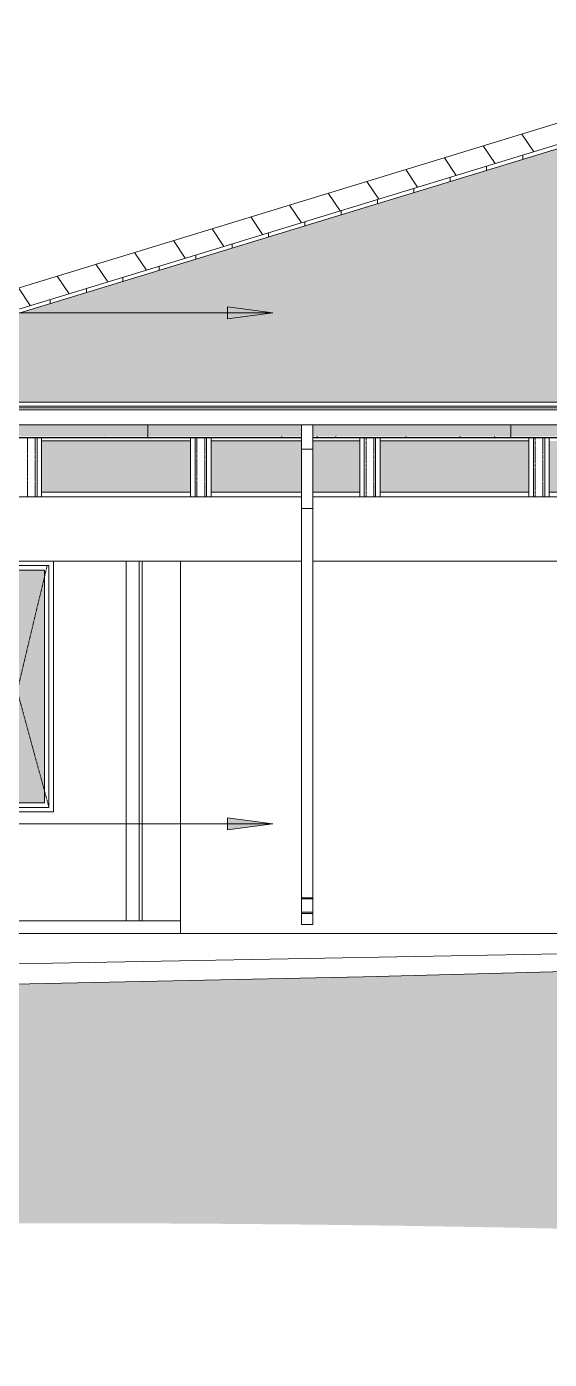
# Model space of a CAD drawing. Header units: millimetres. Extents: x -35517 to 139323, y -3702 to 5999.
# Drawn here: x -28991 to -25536, y -2902 to 5915 of the extents above; entities that cross this region are included whole.
import ezdxf

# ---------------------------------------------------------------- set-up
doc = ezdxf.new("R2010")
doc.units = ezdxf.units.MM
doc.linetypes.add('Dash', pattern=[6.35, 3.175, -3.175])
doc.linetypes.add('Hidden', pattern=[7.14375, 4.7625, -2.38125])
for name, color, linetype, lineweight in [('A-CLNG', 13, 'Continuous', 9), ('A-CLNG-PATT', 13, 'Continuous', 9), ('A-DETL-GENF', 92, 'Continuous', 5), ('A-DETL-THIN', 151, 'Continuous', 5), ('A-FLOR', 192, 'Continuous', 9), ('A-GENM', 13, 'Continuous', 5), ('A-GLAZ', 151, 'Continuous', 5), ('A-GLAZ-CURT', 52, 'Continuous', 5), ('A-GLAZ-CWMG', 51, 'Continuous', 5), ('A-GLAZ-HDLN', 1, 'Dash', 9), ('A-ROOF', 132, 'Continuous', 9), ('A-ROOF-OTLN', 132, 'Continuous', 5), ('A-ROOF-PATT', 132, 'Continuous', 9), ('A-WALL', 113, 'Continuous', 9), ('C-TOPO', 7, 'Continuous', 5), ('G-ANNO-TEXT', 231, 'Continuous', 5), ('I-WALL', 2, 'Continuous', 9), ('S-COLS', 52, 'Continuous', 5)]:
    doc.layers.add(name, color=color, linetype=linetype, lineweight=lineweight)

# ---------------------------------------------------------------- blocks, each defined once
blk = doc.blocks.new('Column Steel Square Hollow Sections - 75x75-1394927-GENERAL NORTH ELEVATION')
at = {"layer": 'S-COLS', "linetype": 'Hidden'}
for p, q in [((-30156.1, 3195), (-30156.1, 2805)), ((-30105.1, 2805), (-30105.1, 3195))]:
    blk.add_line(p, q, dxfattribs=at)
blk = doc.blocks.new('Column Steel Square Hollow Sections - 75x75-V128-GENERAL NORTH ELEVATION')
at = {"layer": 'S-COLS', "linetype": 'Hidden'}
for p, q in [((-23392.7, 3195.3), (-23392.7, 2805)), ((-23341.7, 2805), (-23341.7, 3195.3))]:
    blk.add_line(p, q, dxfattribs=at)
blk = doc.blocks.new('FP_144-GENERAL NORTH ELEVATION')
at = {"layer": 'A-ROOF-OTLN'}
for p, q in [((-31121.1, 3195), (-27173.6, 3195)), ((-27098.6, 3195), (-17362.1, 3195))]:
    blk.add_line(p, q, dxfattribs=at)
at = {"layer": 'A-ROOF-PATT', "lineweight": 5}
for p, q in [((-31127.8, 3197), (-27173.6, 3197)), ((-28948.9, 3193.9), (-28949, 3193.8)), ((-28948.7, 3193.9), (-28948.9, 3193.9)), ((-28948.5, 3193.9), (-28948.7, 3193.9)), ((-28948.3, 3194), (-28948.5, 3193.9)), ((-28948.1, 3194.1), (-28948.3, 3194)), ((-28947.9, 3194.1), (-28948.1, 3194.1)), ((-28947.8, 3194.2), (-28947.9, 3194.1)), ((-28947.6, 3194.3), (-28947.8, 3194.2)), ((-28947.4, 3194.4), (-28947.6, 3194.3)), ((-28947.2, 3194.6), (-28947.4, 3194.4)), ((-28947, 3194.7), (-28947.2, 3194.6)), ((-28946.8, 3194.8), (-28947, 3194.7)), ((-28946.7, 3195), (-28946.8, 3194.8)), ((-28770.7, 3193.9), (-28737.2, 3193.9)), ((-28479.6, 3204.2), (-28479.8, 3204.5)), ((-28479.5, 3203.9), (-28479.6, 3204.2)), ((-28465.9, 3193.9), (-28432.4, 3193.9)), ((-28357.3, 3195.8), (-28357.5, 3196.1)), ((-28357.1, 3195.6), (-28357.3, 3195.8)), ((-28356.9, 3195.4), (-28357.1, 3195.6)), ((-28356.7, 3195.2), (-28356.9, 3195.4)), ((-28356.5, 3195.1), (-28356.7, 3195.2)), ((-28356.3, 3194.9), (-28356.5, 3195.1)), ((-28356.1, 3194.7), (-28356.3, 3194.9)), ((-28356, 3194.6), (-28356.1, 3194.7)), ((-28355.8, 3194.5), (-28356, 3194.6)), ((-28355.6, 3194.4), (-28355.8, 3194.5)), ((-28355.4, 3194.2), (-28355.6, 3194.4)), ((-28355.2, 3194.1), (-28355.4, 3194.2)), ((-28355, 3194.1), (-28355.2, 3194.1)), ((-28354.8, 3194), (-28355, 3194.1)), ((-28354.6, 3193.9), (-28354.8, 3194)), ((-28354.4, 3193.9), (-28354.6, 3193.9)), ((-28354.2, 3193.9), (-28354.4, 3193.9)), ((-28354, 3193.8), (-28354.2, 3193.9)), ((-28192.1, 3197), (-28192.1, 3204.5)), ((-28161.1, 3193.9), (-28127.6, 3193.9)), ((-27551.5, 3193.9), (-27518, 3193.9)), ((-27306.4, 3204.1), (-27306.6, 3204.5)), ((-27306.2, 3203.8), (-27306.4, 3204.1)), ((-27306, 3203.4), (-27306.2, 3203.8)), ((-27305.8, 3203), (-27306, 3203.4)), ((-27305.7, 3202.6), (-27305.8, 3203)), ((-27305.5, 3202.3), (-27305.7, 3202.6)), ((-27305.3, 3201.9), (-27305.5, 3202.3)), ((-27305.1, 3201.6), (-27305.3, 3201.9)), ((-27304.9, 3201.2), (-27305.1, 3201.6)), ((-27304.7, 3200.9), (-27304.9, 3201.2)), ((-27304.5, 3200.5), (-27304.7, 3200.9)), ((-27304.3, 3200.2), (-27304.5, 3200.5)), ((-27304.1, 3199.8), (-27304.3, 3200.2)), ((-27303.9, 3199.5), (-27304.1, 3199.8)), ((-27303.7, 3199.2), (-27303.9, 3199.5)), ((-27303.6, 3198.8), (-27303.7, 3199.2)), ((-27303.4, 3198.5), (-27303.6, 3198.8)), ((-27303.2, 3198.2), (-27303.4, 3198.5)), ((-27303, 3197.9), (-27303.2, 3198.2)), ((-27302.8, 3197.6), (-27303, 3197.9)), ((-27302.6, 3197.4), (-27302.8, 3197.6)), ((-27302.4, 3197.1), (-27302.6, 3197.4)), ((-27302.2, 3196.8), (-27302.4, 3197.1)), ((-27302, 3196.6), (-27302.2, 3196.8)), ((-27301.8, 3196.3), (-27302, 3196.6)), ((-27301.6, 3196.1), (-27301.8, 3196.3)), ((-27301.4, 3195.9), (-27301.6, 3196.1)), ((-27301.3, 3195.7), (-27301.4, 3195.9)), ((-27301.1, 3195.5), (-27301.3, 3195.7)), ((-27300.9, 3195.3), (-27301.1, 3195.5)), ((-27300.7, 3195.1), (-27300.9, 3195.3)), ((-27300.5, 3194.9), (-27300.7, 3195.1)), ((-27300.3, 3194.8), (-27300.5, 3194.9)), ((-27300.1, 3194.6), (-27300.3, 3194.8)), ((-27299.9, 3194.5), (-27300.1, 3194.6)), ((-27299.7, 3194.4), (-27299.9, 3194.5)), ((-27299.5, 3194.2), (-27299.7, 3194.4)), ((-27299.3, 3194.2), (-27299.5, 3194.2)), ((-27299.1, 3194.1), (-27299.3, 3194.2)), ((-27299, 3194), (-27299.1, 3194.1)), ((-27298.8, 3193.9), (-27299, 3194)), ((-27298.6, 3193.9), (-27298.8, 3193.9)), ((-27298.4, 3193.9), (-27298.6, 3193.9)), ((-27298.2, 3193.8), (-27298.4, 3193.9)), ((-27246.7, 3193.9), (-27213.2, 3193.9)), ((-27098.6, 3197), (-17362.1, 3197)), ((-27071.8, 3204.1), (-27072, 3204.5)), ((-27071.6, 3203.8), (-27071.8, 3204.1)), ((-27071.4, 3203.4), (-27071.6, 3203.8)), ((-27071.2, 3203), (-27071.4, 3203.4)), ((-27071, 3202.7), (-27071.2, 3203)), ((-27070.9, 3202.3), (-27071, 3202.7)), ((-27070.7, 3202), (-27070.9, 3202.3)), ((-27070.5, 3201.6), (-27070.7, 3202)), ((-27070.3, 3201.3), (-27070.5, 3201.6)), ((-27070.1, 3200.9), (-27070.3, 3201.3)), ((-27069.9, 3200.6), (-27070.1, 3200.9)), ((-27069.7, 3200.2), (-27069.9, 3200.6)), ((-27069.5, 3199.9), (-27069.7, 3200.2)), ((-27069.4, 3199.6), (-27069.5, 3199.9)), ((-27069.2, 3199.3), (-27069.4, 3199.6)), ((-27069, 3199), (-27069.2, 3199.3)), ((-27068.8, 3198.6), (-27069, 3199)), ((-27068.6, 3198.3), (-27068.8, 3198.6)), ((-27068.4, 3198), (-27068.6, 3198.3)), ((-27068.2, 3197.8), (-27068.4, 3198)), ((-27068, 3197.5), (-27068.2, 3197.8)), ((-27043.5, 3193.9), (-27010, 3193.9)), ((-26954.5, 3193.9), (-26954.6, 3193.8)), ((-26954.3, 3193.9), (-26954.5, 3193.9)), ((-26954.1, 3193.9), (-26954.3, 3193.9)), ((-26953.9, 3194), (-26954.1, 3193.9)), ((-26953.7, 3194.1), (-26953.9, 3194)), ((-26953.5, 3194.2), (-26953.7, 3194.1)), ((-26953.3, 3194.2), (-26953.5, 3194.2)), ((-26953.1, 3194.4), (-26953.3, 3194.2)), ((-26952.9, 3194.5), (-26953.1, 3194.4)), ((-26952.7, 3194.6), (-26952.9, 3194.5)), ((-26952.5, 3194.8), (-26952.7, 3194.6)), ((-26952.3, 3194.9), (-26952.5, 3194.8)), ((-26952.2, 3195.1), (-26952.3, 3194.9)), ((-26952, 3195.3), (-26952.2, 3195.1)), ((-26951.8, 3195.5), (-26952, 3195.3)), ((-26951.6, 3195.7), (-26951.8, 3195.5)), ((-26951.4, 3195.9), (-26951.6, 3195.7)), ((-26951.2, 3196.1), (-26951.4, 3195.9)), ((-26951, 3196.3), (-26951.2, 3196.1)), ((-26950.8, 3196.6), (-26951, 3196.3)), ((-26950.6, 3196.8), (-26950.8, 3196.6)), ((-26950.4, 3197.1), (-26950.6, 3196.8)), ((-26950.2, 3197.4), (-26950.4, 3197.1)), ((-26950, 3197.6), (-26950.2, 3197.4)), ((-26949.9, 3197.9), (-26950, 3197.6)), ((-26949.7, 3198.2), (-26949.9, 3197.9)), ((-26949.5, 3198.5), (-26949.7, 3198.2)), ((-26949.3, 3198.8), (-26949.5, 3198.5)), ((-26949.1, 3199.2), (-26949.3, 3198.8)), ((-26948.9, 3199.5), (-26949.1, 3199.2)), ((-26948.7, 3199.8), (-26948.9, 3199.5)), ((-26948.5, 3200.2), (-26948.7, 3199.8)), ((-26948.3, 3200.5), (-26948.5, 3200.2)), ((-26948.1, 3200.9), (-26948.3, 3200.5)), ((-26947.9, 3201.2), (-26948.1, 3200.9)), ((-26947.8, 3201.6), (-26947.9, 3201.2)), ((-26947.6, 3201.9), (-26947.8, 3201.6)), ((-26947.4, 3202.3), (-26947.6, 3201.9)), ((-26947.2, 3202.6), (-26947.4, 3202.3)), ((-26947, 3203), (-26947.2, 3202.6)), ((-26946.8, 3203.4), (-26947, 3203)), ((-26946.6, 3203.8), (-26946.8, 3203.4)), ((-26946.4, 3204.1), (-26946.6, 3203.8)), ((-26946.2, 3204.5), (-26946.4, 3204.1)), ((-26535.5, 3193.9), (-26502, 3193.9)), ((-26485.2, 3204.1), (-26485.4, 3204.5)), ((-26485, 3203.8), (-26485.2, 3204.1)), ((-26484.8, 3203.4), (-26485, 3203.8)), ((-26484.6, 3203), (-26484.8, 3203.4)), ((-26484.4, 3202.6), (-26484.6, 3203)), ((-26484.2, 3202.3), (-26484.4, 3202.6)), ((-26484.1, 3201.9), (-26484.2, 3202.3)), ((-26483.9, 3201.6), (-26484.1, 3201.9)), ((-26483.7, 3201.2), (-26483.9, 3201.6)), ((-26483.5, 3200.9), (-26483.7, 3201.2)), ((-26483.3, 3200.5), (-26483.5, 3200.9)), ((-26483.1, 3200.2), (-26483.3, 3200.5)), ((-26482.9, 3199.8), (-26483.1, 3200.2)), ((-26482.7, 3199.5), (-26482.9, 3199.8)), ((-26482.5, 3199.2), (-26482.7, 3199.5)), ((-26482.3, 3198.8), (-26482.5, 3199.2)), ((-26482.1, 3198.5), (-26482.3, 3198.8)), ((-26481.9, 3198.2), (-26482.1, 3198.5)), ((-26481.8, 3197.9), (-26481.9, 3198.2)), ((-26481.6, 3197.6), (-26481.8, 3197.9)), ((-26481.4, 3197.4), (-26481.6, 3197.6)), ((-26481.2, 3197.1), (-26481.4, 3197.4)), ((-26481, 3196.8), (-26481.2, 3197.1)), ((-26480.8, 3196.6), (-26481, 3196.8)), ((-26480.6, 3196.3), (-26480.8, 3196.6)), ((-26480.4, 3196.1), (-26480.6, 3196.3)), ((-26480.2, 3195.9), (-26480.4, 3196.1)), ((-26480, 3195.7), (-26480.2, 3195.9)), ((-26479.8, 3195.5), (-26480, 3195.7)), ((-26479.6, 3195.3), (-26479.8, 3195.5)), ((-26479.5, 3195.1), (-26479.6, 3195.3)), ((-26479.3, 3194.9), (-26479.5, 3195.1)), ((-26479.1, 3194.8), (-26479.3, 3194.9)), ((-26478.9, 3194.6), (-26479.1, 3194.8)), ((-26478.7, 3194.5), (-26478.9, 3194.6)), ((-26478.5, 3194.4), (-26478.7, 3194.5)), ((-26478.3, 3194.2), (-26478.5, 3194.4)), ((-26478.1, 3194.2), (-26478.3, 3194.2)), ((-26477.9, 3194.1), (-26478.1, 3194.2)), ((-26477.7, 3194), (-26477.9, 3194.1)), ((-26477.5, 3193.9), (-26477.7, 3194)), ((-26477.4, 3193.9), (-26477.5, 3193.9)), ((-26477.2, 3193.9), (-26477.4, 3193.9)), ((-26477, 3193.8), (-26477.2, 3193.9)), ((-26230.7, 3193.9), (-26197.2, 3193.9)), ((-26133.2, 3193.9), (-26133.4, 3193.8)), ((-26133, 3193.9), (-26133.2, 3193.9)), ((-26132.8, 3193.9), (-26133, 3193.9)), ((-26132.7, 3194), (-26132.8, 3193.9)), ((-26132.5, 3194.1), (-26132.7, 3194)), ((-26132.3, 3194.2), (-26132.5, 3194.1)), ((-26132.1, 3194.2), (-26132.3, 3194.2)), ((-26131.9, 3194.4), (-26132.1, 3194.2)), ((-26131.7, 3194.5), (-26131.9, 3194.4)), ((-26131.5, 3194.6), (-26131.7, 3194.5)), ((-26131.3, 3194.8), (-26131.5, 3194.6)), ((-26131.1, 3194.9), (-26131.3, 3194.8)), ((-26130.9, 3195.1), (-26131.1, 3194.9)), ((-26130.7, 3195.3), (-26130.9, 3195.1)), ((-26130.5, 3195.5), (-26130.7, 3195.3)), ((-26130.4, 3195.7), (-26130.5, 3195.5)), ((-26130.2, 3195.9), (-26130.4, 3195.7)), ((-26130, 3196.1), (-26130.2, 3195.9)), ((-26129.8, 3196.3), (-26130, 3196.1)), ((-26129.6, 3196.6), (-26129.8, 3196.3)), ((-26129.4, 3196.8), (-26129.6, 3196.6)), ((-26129.2, 3197.1), (-26129.4, 3196.8)), ((-26129, 3197.4), (-26129.2, 3197.1)), ((-26128.8, 3197.6), (-26129, 3197.4)), ((-26128.6, 3197.9), (-26128.8, 3197.6)), ((-26128.4, 3198.2), (-26128.6, 3197.9)), ((-26128.3, 3198.5), (-26128.4, 3198.2)), ((-26128.1, 3198.8), (-26128.3, 3198.5)), ((-26127.9, 3199.2), (-26128.1, 3198.8)), ((-26127.7, 3199.5), (-26127.9, 3199.2)), ((-26127.5, 3199.8), (-26127.7, 3199.5)), ((-26127.3, 3200.2), (-26127.5, 3199.8)), ((-26127.1, 3200.5), (-26127.3, 3200.2)), ((-26126.9, 3200.9), (-26127.1, 3200.5)), ((-26126.7, 3201.2), (-26126.9, 3200.9)), ((-26126.5, 3201.6), (-26126.7, 3201.2)), ((-26126.3, 3201.9), (-26126.5, 3201.6)), ((-26126.1, 3202.3), (-26126.3, 3201.9)), ((-26126, 3202.6), (-26126.1, 3202.3)), ((-26125.8, 3203), (-26126, 3202.6)), ((-26125.6, 3203.4), (-26125.8, 3203)), ((-26125.4, 3203.8), (-26125.6, 3203.4)), ((-26125.2, 3204.1), (-26125.4, 3203.8)), ((-26125, 3204.5), (-26125.2, 3204.1)), ((-25925.9, 3193.9), (-25892.4, 3193.9)), ((-25898.6, 3204.1), (-25898.8, 3204.5)), ((-25898.6, 3193.9), (-25898.8, 3193.8)), ((-25898.4, 3203.8), (-25898.6, 3204.1)), ((-25898.4, 3193.9), (-25898.6, 3193.9)), ((-25898.2, 3203.4), (-25898.4, 3203.8)), ((-25898.2, 3193.9), (-25898.4, 3193.9)), ((-25898, 3203), (-25898.2, 3203.4)), ((-25898.1, 3194), (-25898.2, 3193.9)), ((-25897.9, 3194), (-25898.1, 3194)), ((-25897.8, 3202.6), (-25898, 3203)), ((-25897.7, 3194.1), (-25897.9, 3194)), ((-25897.7, 3202.3), (-25897.8, 3202.6)), ((-25897.5, 3201.9), (-25897.7, 3202.3)), ((-25897.5, 3194.2), (-25897.7, 3194.1)), ((-25897.3, 3201.6), (-25897.5, 3201.9)), ((-25897.3, 3194.3), (-25897.5, 3194.2)), ((-25897.1, 3201.2), (-25897.3, 3201.6)), ((-25897.2, 3194.4), (-25897.3, 3194.3)), ((-25897, 3194.5), (-25897.2, 3194.4)), ((-25896.9, 3200.9), (-25897.1, 3201.2)), ((-25896.7, 3200.5), (-25896.9, 3200.9)), ((-25896.5, 3200.2), (-25896.7, 3200.5)), ((-25896.3, 3199.8), (-25896.5, 3200.2)), ((-25896.1, 3199.5), (-25896.3, 3199.8)), ((-25895.9, 3199.2), (-25896.1, 3199.5)), ((-25895.7, 3198.8), (-25895.9, 3199.2)), ((-25895.5, 3198.5), (-25895.7, 3198.8)), ((-25895.4, 3198.2), (-25895.5, 3198.5)), ((-25895.2, 3197.9), (-25895.4, 3198.2)), ((-25895, 3197.6), (-25895.2, 3197.9)), ((-25894.8, 3197.4), (-25895, 3197.6)), ((-25894.6, 3197.1), (-25894.8, 3197.4)), ((-25894.4, 3196.8), (-25894.6, 3197.1)), ((-25894.2, 3196.6), (-25894.4, 3196.8)), ((-25894, 3196.3), (-25894.2, 3196.6)), ((-25893.8, 3196.1), (-25894, 3196.3)), ((-25893.6, 3195.9), (-25893.8, 3196.1)), ((-25893.4, 3195.7), (-25893.6, 3195.9)), ((-25893.3, 3195.5), (-25893.4, 3195.7)), ((-25893.1, 3195.3), (-25893.3, 3195.5)), ((-25892.9, 3195.1), (-25893.1, 3195.3)), ((-25892.7, 3194.9), (-25892.9, 3195.1)), ((-25892.5, 3194.8), (-25892.7, 3194.9)), ((-25892.3, 3194.6), (-25892.5, 3194.8)), ((-25892.1, 3194.5), (-25892.3, 3194.6)), ((-25891.9, 3194.4), (-25892.1, 3194.5)), ((-25891.7, 3194.2), (-25891.9, 3194.4)), ((-25891.5, 3194.2), (-25891.7, 3194.2)), ((-25891.3, 3194.1), (-25891.5, 3194.2)), ((-25891.1, 3194), (-25891.3, 3194.1)), ((-25891, 3193.9), (-25891.1, 3194)), ((-25890.8, 3193.9), (-25891, 3193.9)), ((-25890.6, 3193.9), (-25890.8, 3193.9)), ((-25890.4, 3193.8), (-25890.6, 3193.9)), ((-25792.1, 3197), (-25792.1, 3204.5))]:
    blk.add_line(p, q, dxfattribs=at)
blk = doc.blocks.new('System Panel - Glazed-1463154-GENERAL NORTH ELEVATION')
at = {"layer": 'A-GLAZ-CURT'}
blk.add_hatch(color=256, dxfattribs=at).paths.add_polyline_path([(-27907.1, 2835), (-27907.1, 3175), (-28892.1, 3175), (-28892.1, 2835), (-28437.3, 2835)])
blk = doc.blocks.new('Rectangular Mullion - 30x75-1463152-GENERAL NORTH ELEVATION')
at = {"layer": 'A-GLAZ-CWMG'}
for p, q in [((-28892.1, 3175), (-28892.1, 3195)), ((-28892.1, 3175), (-27907.1, 3175)), ((-27907.1, 3195), (-27907.1, 3175))]:
    blk.add_line(p, q, dxfattribs=at)
blk = doc.blocks.new('Rectangular Mullion - 30x75-1463153-GENERAL NORTH ELEVATION')
at = {"layer": 'A-GLAZ-CWMG'}
for p, q in [((-28892.1, 2805), (-28892.1, 2835)), ((-27907.1, 2835), (-28892.1, 2835)), ((-27907.1, 2835), (-27907.1, 2805))]:
    blk.add_line(p, q, dxfattribs=at)
blk = doc.blocks.new('Rectangular Mullion - 30x75-1460564-GENERAL NORTH ELEVATION')
at = {"layer": 'A-GLAZ-CWMG'}
for p, q in [((-27907.1, 3195), (-27907.1, 2805)), ((-27877.1, 2805), (-27877.1, 3195))]:
    blk.add_line(p, q, dxfattribs=at)
blk = doc.blocks.new('Rectangular Mullion - 30x75-1460565-GENERAL NORTH ELEVATION')
at = {"layer": 'A-GLAZ-CWMG'}
for p, q in [((-28922.1, 3195), (-28922.1, 2805)), ((-28892.1, 2805), (-28892.1, 3195))]:
    blk.add_line(p, q, dxfattribs=at)
blk = doc.blocks.new('System Panel - Glazed-1394053-GENERAL NORTH ELEVATION')
at = {"layer": 'A-GLAZ-CURT'}
blk.add_hatch(color=256, dxfattribs=at).paths.add_polyline_path([(-25670.9, 2835), (-25670.9, 3175), (-26654, 3175), (-26654, 2835), (-25863, 2835)])
blk = doc.blocks.new('Rectangular Mullion - Sheerclip 15 - 75x50 Aluminium Top and Side A Edge Frame-1394052-GENERAL NORTH ELEVATION')
at = {"layer": 'A-GLAZ-CWMG'}
for p, q in [((-26654, 3175), (-26654, 3195.3)), ((-25670.9, 3175), (-26654, 3175)), ((-25670.9, 3195.3), (-25670.9, 3175))]:
    blk.add_line(p, q, dxfattribs=at)
blk = doc.blocks.new('Rectangular Mullion - Sheerclip 15 - 75x50 Aluminium Top and Side A Edge Frame-1393954-GENERAL NORTH ELEVATION')
at = {"layer": 'A-GLAZ-CWMG'}
for p, q in [((-26654, 2805), (-26654, 2835)), ((-25670.9, 2835), (-26654, 2835)), ((-25670.9, 2835), (-25670.9, 2805))]:
    blk.add_line(p, q, dxfattribs=at)
blk = doc.blocks.new('Rectangular Mullion - Sheerclip 15 - 75x50 Aluminium Bottom Side B Edge Frame-1377129-GENERAL NORTH ELEVATION')
at = {"layer": 'A-GLAZ-CWMG'}
for p, q in [((-25670.9, 3195.3), (-25670.9, 2805)), ((-25640.9, 2805), (-25640.9, 3195.3))]:
    blk.add_line(p, q, dxfattribs=at)
blk = doc.blocks.new('Rectangular Mullion - Sheerclip 15 - 75x50 Aluminium Bottom Side B Edge Frame-1393953-GENERAL NORTH ELEVATION')
at = {"layer": 'A-GLAZ-CWMG'}
for p, q in [((-26684, 2805), (-26684, 3195.3)), ((-26654, 3195.3), (-26654, 2805))]:
    blk.add_line(p, q, dxfattribs=at)
blk = doc.blocks.new('System Panel - Glazed-1394054-GENERAL NORTH ELEVATION')
at = {"layer": 'A-GLAZ-CURT'}
h = blk.add_hatch(color=256, dxfattribs=at)
h.paths.add_polyline_path([(-26789, 2830.5), (-26789, 2830.5), (-26789, 3175), (-27098.6, 3175), (-27098.6, 2835), (-26789, 2835), (-26789, 2833.4)])
h.paths.add_polyline_path([(-27772.1, 2835), (-27173.6, 2835), (-27173.6, 3175), (-27772.1, 3175), (-27772.1, 2997)])
blk = doc.blocks.new('Rectangular Mullion - Sheerclip 15 - 75x50 Aluminium Top and Side A Edge Frame-V156-GENERAL NORTH ELEVATION')
at = {"layer": 'A-GLAZ-CWMG'}
for p, q in [((-27772.1, 3175), (-27772.1, 3195)), ((-27173.6, 3175), (-27772.1, 3175)), ((-26789, 3175), (-27098.6, 3175)), ((-26789, 3195), (-26789, 3175))]:
    blk.add_line(p, q, dxfattribs=at)
blk = doc.blocks.new('Rectangular Mullion - Sheerclip 15 - 75x50 Aluminium Top and Side A Edge Frame-V157-GENERAL NORTH ELEVATION')
at = {"layer": 'A-GLAZ-CWMG'}
for p, q in [((-27772.1, 2805), (-27772.1, 2835)), ((-27173.6, 2835), (-27772.1, 2835)), ((-26789, 2835), (-27098.6, 2835)), ((-26789, 2835), (-26789, 2805))]:
    blk.add_line(p, q, dxfattribs=at)
blk = doc.blocks.new('Rectangular Mullion - Sheerclip 15 - 75x50 Aluminium Bottom Side B Edge Frame-V158-GENERAL NORTH ELEVATION')
at = {"layer": 'A-GLAZ-CWMG'}
for p, q in [((-26789, 3195), (-26789, 2805)), ((-26759, 2805), (-26759, 3195.3))]:
    blk.add_line(p, q, dxfattribs=at)
blk = doc.blocks.new('Rectangular Mullion - Sheerclip 15 - 75x50 Aluminium Bottom Side B Edge Frame-V159-GENERAL NORTH ELEVATION')
at = {"layer": 'A-GLAZ-CWMG'}
for p, q in [((-27802.1, 2805), (-27802.1, 3195)), ((-27772.1, 3195), (-27772.1, 2805))]:
    blk.add_line(p, q, dxfattribs=at)
blk = doc.blocks.new('Downpipe - Downpipe-V171-GENERAL NORTH ELEVATION')
at = {"layer": 'A-GENM'}
for p, q in [((-27173.6, 3119), (-27173.6, 3280.1)), ((-27098.6, 3280.1), (-27098.6, 3119)), ((-27173.6, 3119), (-27098.6, 3119)), ((-27173.6, 2727.6), (-27173.6, 3119)), ((-27098.6, 3119), (-27098.6, 2727.6)), ((-27173.6, 2727.6), (-27098.6, 2727.6)), ((-27173.6, 144.1), (-27173.6, 2727.6)), ((-27098.6, 2727.6), (-27098.6, 144.1)), ((-27173.6, 151.5), (-27098.6, 151.5)), ((-27173.6, 55.9), (-27173.6, 151.5)), ((-27098.6, 144.1), (-27173.6, 144.1)), ((-27098.6, 55.9), (-27098.6, 151.5)), ((-27173.6, 55.9), (-27098.6, 55.9)), ((-27173.6, 48.6), (-27173.6, 55.9)), ((-27098.6, 48.6), (-27173.6, 48.6)), ((-27173.6, -24.4), (-27173.6, 48.6)), ((-27098.6, 55.9), (-27098.6, 48.6)), ((-27098.6, 48.6), (-27098.6, -24.4)), ((-27173.6, -24.4), (-27098.6, -24.4))]:
    blk.add_line(p, q, dxfattribs=at)
blk = doc.blocks.new('Ceilings 2 - Ceilings 2-1432844-GENERAL NORTH ELEVATION')
at = {"layer": 'A-CLNG-PATT'}
h = blk.add_hatch(dxfattribs=at)
h.set_pattern_fill('FP_38', color=256, style=0, pattern_type=2)
h.set_pattern_definition([(0, (-28770.69, 0), (812.8, 203.2), [33.53, -576.07, 33.53, -576.07, -3251.2]), (0, (-28770.69, 0), (812.8, 203.2), [-1219.2, 33.528, -1185.672, 33.528, -576.072, -1422.4]), (0, (-28770.69, 0), (812.8, 203.2), [-3048, 33.53, -372.87, 33.53, -982.47]), (120, (-28465.89, 101.6), (-582.376, 602.305), [33.53, -576.07, 33.53, -3827.27]), (120, (-28465.89, 101.6), (-582.376, 602.305), [-643.13, -576.07, 33.53, -1185.67, -2032]), (120, (-28465.89, 101.6), (-582.376, 602.305), [-2438.4, 33.53, -576.07, 33.53, -1388.87]), (120, (-28465.89, 101.6), (-582.376, 602.305), [-3081.53, -372.87, 33.53, -982.47]), (240, (-28364.29, 508), (-230.424, -805.505), [33.53, -576.07, 33.53, -576.07, -3251.2]), (240, (-28364.29, 508), (-230.424, -805.505), [-1219.2, 33.53, -1185.67, 33.53, -576.07, -1422.4]), (240, (-28364.29, 508), (-230.424, -805.505), [-3048, 33.53, -372.87, 33.53, -982.47])])
h.paths.add_polyline_path([(-26789, 2805), (-26789, 2805), (-26789, 2830.5)])
blk = doc.blocks.new('W-02 900x1660 - 600-1481378-GENERAL NORTH ELEVATION')
at = {"layer": 'A-GLAZ'}
for points in [[(-13164.4, 750), (-13164.4, 2349), (-13434.4, 2349), (-13434.4, 750), (-13313.3, 750)], [(-12924.4, 780), (-12924.4, 2319), (-13104.4, 2319), (-13104.4, 780), (-12991.5, 780)]]:
    blk.add_hatch(color=256, dxfattribs=at).paths.add_polyline_path(points)
for p, q in [((-13434.4, 750), (-13434.4, 2349)), ((-13434.4, 2349), (-13164.4, 2349)), ((-13164.4, 2349), (-13164.4, 750)), ((-13134.4, 750), (-13134.4, 2350)), ((-13134.4, 2350), (-12894.4, 2350)), ((-13104.4, 2319), (-12924.4, 2319)), ((-13104.4, 2319), (-13104.4, 780)), ((-12924.4, 780), (-12924.4, 2319)), ((-12894.4, 2350), (-12894.4, 750)), ((-13164.4, 750), (-13434.4, 750)), ((-12894.4, 750), (-13134.4, 750)), ((-13104.4, 780), (-12924.4, 780))]:
    blk.add_line(p, q, dxfattribs=at)
at = {"layer": 'A-GLAZ-HDLN'}
for p, q in [((-12906.6, 2349), (-13104.4, 1520)), ((-13104.4, 1520), (-12894.4, 750))]:
    blk.add_line(p, q, dxfattribs=at)

msp = doc.modelspace()

# ---------------------------------------------------------------- hatches: boundary and pattern name
at = {"layer": 'A-DETL-GENF'}
h = msp.add_hatch(dxfattribs=at)
h.set_pattern_fill('FP_39', style=0, pattern_type=2)
h.set_pattern_definition([(45, (23690.78, 31918.81), (0, 179.99969), [127.279, -127.279]), (45, (23720.78, 31888.81), (0, 179.99969), [127.279, -127.279]), (45, (23750.78, 31858.81), (0, 179.99969), [127.279, -127.279]), (315, (23780.78, 31858.81), (179.99969, 0), [127.279, -127.279]), (315, (23810.78, 31888.81), (179.99969, 0), [127.279, -127.279]), (315, (23840.78, 31918.81), (179.99969, 0), [127.279, -127.279])])
h.paths.add_polyline_path([(-320.6, -2901.7), (64.7, -2900.8), (523.6, -2898), (833.3, -2895.3), (1216.2, -2890.5), (1598, -2884.4), (1978.4, -2876.7), (2357.2, -2867.6), (2734.3, -2856.9), (3109.4, -2844.7), (3482.3, -2830.7), (3852.9, -2815), (4220.9, -2797.5), (4586.1, -2778.3), (4948.4, -2757.1), (5307.5, -2734), (5672.1, -2708.2), (5672.1, 676.2), (4827, 576.7), (121.3, 369.5), (-5670.9, 168.8), (-6748.1, 107.7), (-9451.9, 88.9), (-17174.8, 18.7), (-19292.2, -166.5), (-26828.4, -373.2), (-32357.1, -485.9), (-35516.6, -374), (-35516.6, -2145.2), (-35023.8, -2125.6), (-34465.8, -2105), (-33917.4, -2086.3), (-33378.2, -2069.7), (-32847.6, -2054.9), (-32325.2, -2042), (-31810.5, -2031), (-31302.9, -2021.8), (-30802, -2014.3), (-30307.2, -2008.5), (-29818.1, -2004.3), (-29334.2, -2001.8), (-28617, -2000.9), (-27908.7, -2003.4), (-27207.5, -2009.2), (-26511.9, -2018), (-25820.1, -2029.7), (-25130.5, -2044.3), (-24441.3, -2061.4), (-23751.1, -2081.1), (-23057.9, -2103.1), (-22360.3, -2127.3), (-21420.2, -2162.7), (-20465.1, -2201.3), (-19491.1, -2242.9), (-18240.9, -2298.4), (-15326.3, -2431.4), (-13618.3, -2508), (-12118.6, -2573), (-10863.4, -2625.2), (-9554.5, -2677.3), (-8188, -2728.8), (-7124.3, -2766.7), (-6398.6, -2790.9), (-5661.7, -2813.9), (-4915, -2835.1), (-4160.2, -2854.1), (-3398.9, -2870.5), (-2632.7, -2883.9), (-1863.2, -2893.9), (-1091.9, -2899.9), (-706.2, -2901.4)])
at = {"layer": 'A-ROOF-PATT', "lineweight": 5}
h = msp.add_hatch(dxfattribs=at)
h.set_pattern_fill('FP_15', color=256, style=0, pattern_type=2)
h.set_pattern_definition([(123.795, (-27214.44, 4676), (-308.4, 0.001), [])])
h.paths.add_polyline_path([(-31036.8, 3436.8), (-23392.1, 5774), (-23392.1, 5915.2), (-31160.6, 3540.1)])
h = msp.add_hatch(dxfattribs=at)
h.set_pattern_fill('FP_6', color=256, style=0, pattern_type=2)
h.set_pattern_definition([(0, (0, 9894.844), (323.85, 44.557), [76.2, -63.5, 88.9, -38.1, -165.1]), (0, (0, 9894.844), (323.85, 44.557), [-266.7, 114.3, -50.8]), (0, (76.2, 9896.7), (323.85, 44.557), [63.5, -241.3, 50.8, -76.2]), (0, (228.6, 9892.06), (323.85, 44.557), [38.1, -393.7]), (90, (0, 9894.84), (-107.95, 44.557), [42.701, -135.529]), (90, (76.2, 9894.84), (-107.95, 44.557), [41.773, -136.457]), (90, (139.7, 9894.84), (-107.95, 44.557), [38.988, -139.242]), (90, (228.6, 9892.06), (-107.95, 44.557), [42.701, -135.529]), (90, (266.7, 9892.06), (-107.95, 44.557), [42.701, -135.529]), (90, (381, 9894.84), (-107.95, 44.557), [40.844, -137.385])])
h.paths.add_polyline_path([(-31160.6, 3431.1), (-31047.4, 3431.1), (-31047.4, 3435.3), (-31074.1, 3457.6), (-31146.9, 3435.3)])
h.paths.add_polyline_path([(-30965.3, 3431.1), (-15818.8, 3431.1), (-23392.1, 5746.5), (-30946.9, 3436.8)])
h.paths.add_polyline_path([(-15706, 3431.1), (-15623.6, 3431.1), (-15710.1, 3457.6), (-15736.7, 3435.3), (-15736.7, 3431.1)])
h = msp.add_hatch(dxfattribs=at)
h.set_pattern_fill('FP_11', color=256, style=0, pattern_type=2)
h.set_pattern_definition([(90, (-27152.57, 4618.24), (-240.416, 1e-14), [])])
h.paths.add_polyline_path([(-31036.8, 3424.6), (-23392.1, 5761.9), (-23392.1, 5774), (-31036.8, 3436.8)])
h = msp.add_hatch(dxfattribs=at)
h.set_pattern_fill('FP_12', color=256, style=0, pattern_type=2)
h.set_pattern_definition([(90, (-27152.57, 4604.5), (-240.416, 1e-14), [])])
h.paths.add_polyline_path([(-31036.8, 3409.3), (-23392.1, 5746.5), (-23392.1, 5761.9), (-31036.8, 3424.6)])
h = msp.add_hatch(dxfattribs=at)
h.set_pattern_fill('FP_26', color=256, style=0, pattern_type=2)
h.set_pattern_definition([(0, (-28770.69, 0), (406.4, 101.6), [33.528, -271.272, 33.528, -271.272, -1625.6]), (0, (-28770.69, 0), (406.4, 101.6), [-609.6, 33.528, -576.072, 33.528, -271.272, -711.2]), (0, (-28770.69, 0), (406.4, 101.6), [-1524, 33.528, -169.672, 33.528, -474.472]), (120, (-28618.29, 50.8), (-291.1882, 301.1527), [33.528, -271.272, 33.528, -271.272, -1625.6]), (120, (-28618.29, 50.8), (-291.1882, 301.1527), [-609.6, 33.528, -576.072, 33.528, -271.272, -711.2]), (120, (-28618.29, 50.8), (-291.1882, 301.1527), [-1524, 33.528, -169.672, 33.528, -474.472]), (240, (-28567.49, 254), (-115.2118, -402.7527), [33.528, -271.272, 33.528, -271.272, -1625.6]), (240, (-28567.49, 254), (-115.2118, -402.7527), [-609.6, 33.528, -576.072, 33.528, -271.272, -711.2]), (240, (-28567.49, 254), (-115.2118, -402.7527), [-1524, 33.528, -169.672, 33.528, -474.472])])
h.paths.add_polyline_path([(-23288.7, 3204.5), (-17362.1, 3204.5), (-17362.1, 3280.1), (-27098.6, 3280.1), (-27098.6, 3204.5), (-23449.6, 3204.5)])
h.paths.add_polyline_path([(-15653.6, 3204.5), (-15653.6, 3280.1), (-17287.1, 3280.1), (-17287.1, 3204.5), (-15887.6, 3204.5)])
h.paths.add_polyline_path([(-30368, 3204.5), (-27173.6, 3204.5), (-27173.6, 3280.1), (-31130.6, 3280.1), (-31130.6, 3204.5)])
h = msp.add_hatch(dxfattribs=at)
h.set_pattern_fill('FP_28', color=256, style=0, pattern_type=2)
h.set_pattern_definition([(0, (-23392.1, 3309.8), (0, 1200), []), (90, (-23392, 3309.8), (-2400, 1e-13), [])])
h.paths.add_polyline_path([(-23288.7, 3204.5), (-17362.1, 3204.5), (-17362.1, 3280.1), (-27098.6, 3280.1), (-27098.6, 3204.5), (-23449.6, 3204.5)])
h.paths.add_polyline_path([(-15653.6, 3204.5), (-15653.6, 3280.1), (-17287.1, 3280.1), (-17287.1, 3204.5), (-15887.6, 3204.5)])
h.paths.add_polyline_path([(-30368, 3204.5), (-27173.6, 3204.5), (-27173.6, 3280.1), (-31130.6, 3280.1), (-31130.6, 3204.5)])
at = {"layer": 'G-ANNO-TEXT'}
for points in [[(-27364.5, 4021.8), (-27664.5, 4061.3), (-27664.5, 3982.3)], [(-27364.5, 641.2), (-27664.5, 680.7), (-27664.5, 601.7)]]:
    msp.add_hatch(color=7, dxfattribs=at).paths.add_polyline_path(points)

# ---------------------------------------------------------------- linework, layer by layer
at = {"layer": 'A-DETL-THIN'}
for p, q in [((-19292.2, -166.5), (-26764, -371.9)), ((-26764, -371.9), (-32357.1, -485.9))]:
    msp.add_line(p, q, dxfattribs=at)
at = {"layer": 'A-FLOR'}
for p, q in [((-30260.6, 0), (-27974.6, 0)), ((-27974.6, 0), (-27974.6, -85)), ((-27974.6, -85), (-30260.6, -85))]:
    msp.add_line(p, q, dxfattribs=at)
at = {"layer": 'A-ROOF'}
for p, q in [((526.4, 3405), (-31160.6, 3405)), ((-30965.3, 3431.1), (-15818.8, 3431.1))]:
    msp.add_line(p, q, dxfattribs=at)
at = {"layer": 'A-ROOF-OTLN'}
for p, q in [((-31160.6, 3540.1), (-23392.1, 5915.2)), ((-23392.1, 5774), (-31036.8, 3436.8)), ((-31036.8, 3409.3), (-23392.1, 5746.5)), ((626.4, 3392.3), (-31260.6, 3392.3)), ((626.4, 3379.6), (-31260.6, 3379.6)), ((-1746.1, 3280.1), (-31209.8, 3280.1))]:
    msp.add_line(p, q, dxfattribs=at)
at = {"layer": 'A-WALL'}
for p, q in [((-28246.6, 2380), (-28246.6, 0)), ((-28226.6, 2380), (-28226.6, 0)), ((-27974.6, 2380), (-27974.6, 0)), ((-17362.1, 2380), (-27098.6, 2380)), ((-27974.6, -85), (-18360.5, -85))]:
    msp.add_line(p, q, dxfattribs=at)
at = {"layer": 'C-TOPO'}
msp.add_line((-18397.3, -88.2), (-34962.8, -393.6), dxfattribs=at)
msp.add_line((-18397.3, -88.2), (-34962.8, -393.6), dxfattribs=at)
at = {"layer": 'G-ANNO-TEXT', "color": 7}
for p, q in [((-27364.5, 4021.8), (-27664.5, 4061.3)), ((-27664.5, 4061.3), (-27664.5, 3982.3)), ((-27364.5, 4021.8), (-31825.9, 4021.8)), ((-27664.5, 3982.3), (-27364.5, 4021.8)), ((-27364.5, 641.2), (-31825.9, 641.2)), ((-27364.5, 641.2), (-27664.5, 680.7)), ((-27664.5, 680.7), (-27664.5, 601.7)), ((-27664.5, 601.7), (-27364.5, 641.2))]:
    msp.add_line(p, q, dxfattribs=at)
at = {"layer": 'I-WALL'}
for p, q in [((-27173.6, 2805), (-30260.6, 2805)), ((-17362.1, 2805), (-27098.6, 2805)), ((-30260.6, 2380), (-27173.6, 2380)), ((-28813.6, 2380), (-28813.6, 720)), ((-28333.6, 2380), (-28333.6, 0)), ((-28813.6, 720), (-29413.6, 720))]:
    msp.add_line(p, q, dxfattribs=at)
at = {"layer": 'S-COLS'}
for p, q in [((-28922.1, 3195), (-28922.1, 2805)), ((-27877.1, 2805), (-27877.1, 3195)), ((-27802.1, 3195), (-27802.1, 2805)), ((-26759, 2805), (-26759, 3195.3)), ((-26684, 3195.3), (-26684, 2805)), ((-25640.9, 2805), (-25640.9, 3195.3)), ((-25565.9, 3195.3), (-25565.9, 2805))]:
    msp.add_line(p, q, dxfattribs=at)

# ---------------------------------------------------------------- block references
at = {"layer": 'A-CLNG'}
msp.add_blockref('Ceilings 2 - Ceilings 2-1432844-GENERAL NORTH ELEVATION', (0, 0), dxfattribs=at)
at = {"layer": 'A-GENM'}
msp.add_blockref('Downpipe - Downpipe-V171-GENERAL NORTH ELEVATION', (0, 0), dxfattribs=at)
at = {"layer": 'A-GLAZ'}
msp.add_blockref('W-02 900x1660 - 600-1481378-GENERAL NORTH ELEVATION', (-15949.2, 0), dxfattribs=at)
at = {"layer": 'A-GLAZ-CURT'}
for name, p in [('System Panel - Glazed-1463154-GENERAL NORTH ELEVATION', (0, 0)), ('System Panel - Glazed-1394054-GENERAL NORTH ELEVATION', (0, 0)), ('System Panel - Glazed-1394053-GENERAL NORTH ELEVATION', (0, 0)), ('System Panel - Glazed-1394053-GENERAL NORTH ELEVATION', (1118.1, 0))]:
    msp.add_blockref(name, p, dxfattribs=at)
at = {"layer": 'A-GLAZ-CWMG'}
for name, p in [('Rectangular Mullion - 30x75-1460565-GENERAL NORTH ELEVATION', (0, 0)), ('Rectangular Mullion - 30x75-1463152-GENERAL NORTH ELEVATION', (0, 0)), ('Rectangular Mullion - 30x75-1460564-GENERAL NORTH ELEVATION', (0, 0)), ('Rectangular Mullion - Sheerclip 15 - 75x50 Aluminium Bottom Side B Edge Frame-V159-GENERAL NORTH ELEVATION', (0, 0)), ('Rectangular Mullion - Sheerclip 15 - 75x50 Aluminium Top and Side A Edge Frame-V156-GENERAL NORTH ELEVATION', (0, 0)), ('Rectangular Mullion - Sheerclip 15 - 75x50 Aluminium Bottom Side B Edge Frame-V158-GENERAL NORTH ELEVATION', (0, 0)), ('Rectangular Mullion - Sheerclip 15 - 75x50 Aluminium Bottom Side B Edge Frame-1393953-GENERAL NORTH ELEVATION', (0, 0)), ('Rectangular Mullion - Sheerclip 15 - 75x50 Aluminium Top and Side A Edge Frame-1394052-GENERAL NORTH ELEVATION', (0, 0)), ('Rectangular Mullion - Sheerclip 15 - 75x50 Aluminium Bottom Side B Edge Frame-1377129-GENERAL NORTH ELEVATION', (0, 0)), ('Rectangular Mullion - Sheerclip 15 - 75x50 Aluminium Bottom Side B Edge Frame-1393953-GENERAL NORTH ELEVATION', (1118.1, 0)), ('Rectangular Mullion - 30x75-1463153-GENERAL NORTH ELEVATION', (0, 0)), ('Rectangular Mullion - Sheerclip 15 - 75x50 Aluminium Top and Side A Edge Frame-V157-GENERAL NORTH ELEVATION', (0, 0)), ('Rectangular Mullion - Sheerclip 15 - 75x50 Aluminium Top and Side A Edge Frame-1393954-GENERAL NORTH ELEVATION', (0, 0)), ('Rectangular Mullion - Sheerclip 15 - 75x50 Aluminium Top and Side A Edge Frame-1393954-GENERAL NORTH ELEVATION', (1118.1, 0))]:
    msp.add_blockref(name, p, dxfattribs=at)
at = {"layer": 'A-ROOF-OTLN'}
msp.add_blockref('FP_144-GENERAL NORTH ELEVATION', (0, 0), dxfattribs=at)
at = {"layer": 'S-COLS', "linetype": 'Hidden'}
for name, p in [('Column Steel Square Hollow Sections - 75x75-1394927-GENERAL NORTH ELEVATION', (1171, 0)), ('Column Steel Square Hollow Sections - 75x75-1394927-GENERAL NORTH ELEVATION', (2291, 0)), ('Column Steel Square Hollow Sections - 75x75-V128-GENERAL NORTH ELEVATION', (-3354.3, 0)), ('Column Steel Square Hollow Sections - 75x75-V128-GENERAL NORTH ELEVATION', (-2236.2, 0))]:
    msp.add_blockref(name, p, dxfattribs=at)

doc.saveas('drawing.dxf')
